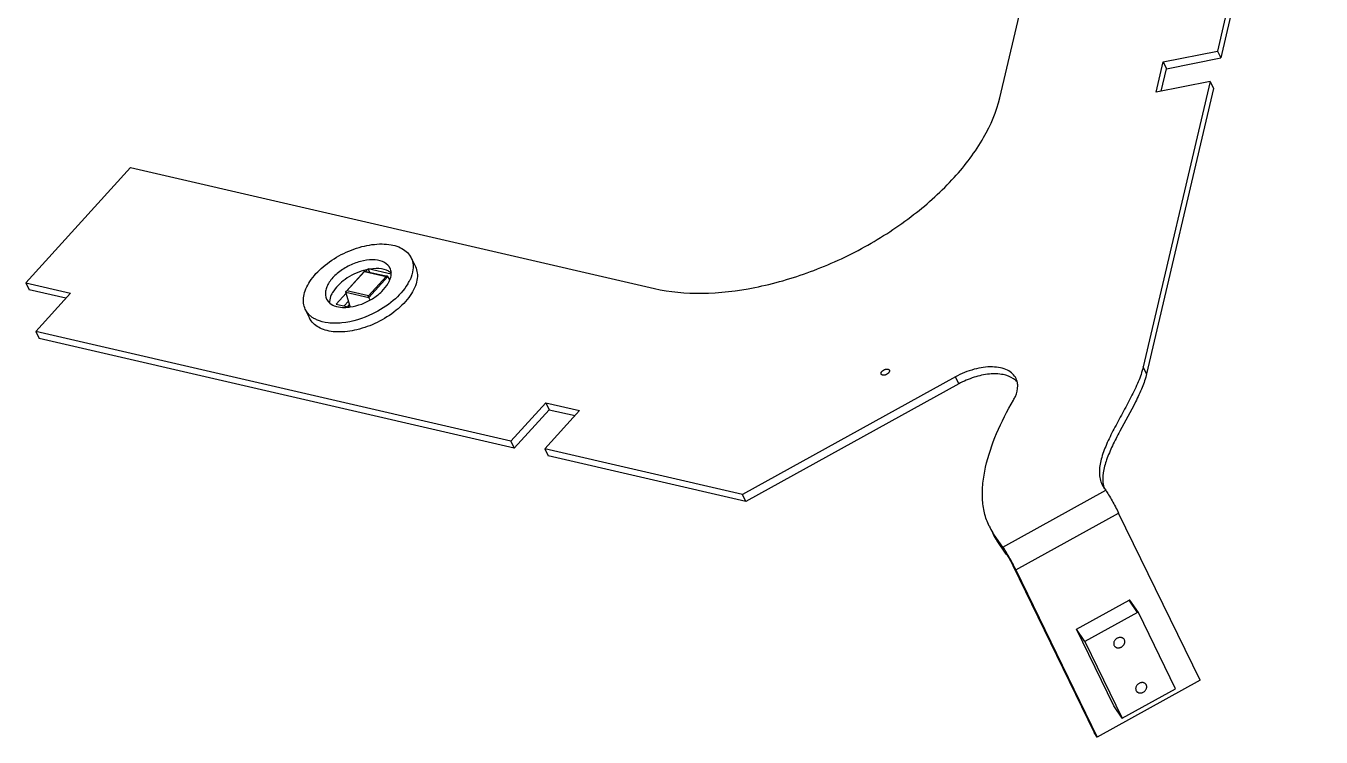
# Model space of a CAD drawing. Header units: millimetres. Extents: x 0 to 594, y 0 to 420.
# Drawn here: x 483.9 to 538.9, y 125.4 to 155.6 of the extents above; entities that cross this region are included whole.
import ezdxf

# ---------------------------------------------------------------- set-up
doc = ezdxf.new("R2010")
doc.units = ezdxf.units.MM
doc.header["$LTSCALE"] = 32.67
doc.layers.get('0').update_dxf_attribs({"linetype": 'CONTINUOUS'})
doc.layers.add('02___PRT_ALL_AXES', color=7, linetype='CONTINUOUS')

msp = doc.modelspace()

# ---------------------------------------------------------------- linework, layer by layer
at = {"color": 7, "linetype": 'CONTINUOUS'}
for p, q in [((538.764, 172.64), (534.501, 154.492)), ((538.909, 172.344), (534.645, 154.196)), ((525.259, 152.508), (529.594, 170.959)), ((532.2, 154.036), (534.501, 154.492)), ((532.344, 153.741), (534.645, 154.196)), ((534.501, 154.492), (534.645, 154.196)), ((531.896, 152.74), (532.2, 154.036)), ((532.12, 152.784), (532.344, 153.741)), ((532.2, 154.036), (532.344, 153.741)), ((534.196, 153.195), (531.351, 141.085)), ((534.196, 153.195), (531.896, 152.74)), ((534.196, 153.195), (534.34, 152.9)), ((534.34, 152.9), (531.495, 140.789)), ((483.888, 144.655), (488.335, 149.547)), ((488.335, 149.547), (510.589, 144.413)), ((497.486, 144.286), (498.273, 145.153)), ((497.525, 144.31), (498.273, 145.135)), ((498.273, 145.135), (499.185, 144.925)), ((498.275, 145.153), (499.242, 144.93)), ((498.426, 145.25), (498.327, 145.141)), ((499.403, 145.023), (498.426, 145.25)), ((499.185, 144.925), (498.436, 144.1)), ((498.498, 145.102), (498.446, 145.209)), ((498.459, 144.025), (499.267, 144.915)), ((499.338, 144.811), (499.267, 144.915)), ((483.888, 144.655), (484.032, 144.359)), ((483.888, 144.655), (485.784, 144.218)), ((485.587, 144.001), (484.032, 144.359)), ((485.784, 144.218), (484.304, 142.587)), ((497.487, 144.217), (497.062, 143.75)), ((497.476, 144.252), (498.459, 144.025)), ((497.666, 143.647), (497.476, 144.252)), ((498.436, 144.1), (497.525, 144.31)), ((497.062, 143.75), (497.578, 143.631)), ((497.593, 143.879), (497.403, 143.671)), ((497.56, 143.638), (497.641, 143.726)), ((497.566, 143.633), (497.643, 143.718)), ((497.672, 143.645), (497.666, 143.647)), ((498.508, 143.919), (498.459, 144.025)), ((484.304, 142.587), (484.448, 142.291)), ((504.489, 137.93), (484.304, 142.587)), ((504.633, 137.634), (484.448, 142.291)), ((531.495, 140.789), (531.351, 141.085)), ((523.373, 140.656), (514.323, 135.662)), ((523.517, 140.36), (514.467, 135.366)), ((523.517, 140.36), (523.373, 140.656)), ((504.489, 137.93), (505.969, 139.561)), ((504.633, 137.634), (506.113, 139.265)), ((507.411, 139.229), (505.931, 137.598)), ((505.969, 139.561), (507.411, 139.229)), ((505.969, 139.561), (506.113, 139.265)), ((506.113, 139.265), (507.214, 139.012)), ((504.489, 137.93), (504.633, 137.634)), ((514.323, 135.662), (505.931, 137.598)), ((505.931, 137.598), (506.075, 137.302)), ((514.467, 135.366), (506.075, 137.302)), ((529.606, 136.081), (529.693, 135.936)), ((529.693, 135.936), (529.759, 135.842)), ((514.467, 135.366), (514.323, 135.662)), ((525.393, 133.432), (529.759, 135.842)), ((525.943, 132.465), (530.309, 134.874)), ((533.768, 127.776), (530.309, 134.874)), ((525.393, 133.432), (524.999, 133.997)), ((525.143, 133.701), (524.999, 133.997)), ((525.537, 133.137), (525.143, 133.701)), ((525.812, 132.653), (529.271, 125.554)), ((525.943, 132.465), (529.402, 125.366)), ((528.513, 129.942), (530.753, 131.178)), ((530.784, 131.172), (530.753, 131.178)), ((531.114, 130.661), (530.753, 131.178)), ((531.145, 130.654), (530.784, 131.172)), ((531.114, 130.661), (528.874, 129.425)), ((531.145, 130.654), (531.114, 130.661)), ((532.721, 127.42), (531.145, 130.654)), ((528.874, 129.425), (528.513, 129.942)), ((530.098, 126.689), (528.513, 129.942)), ((528.874, 129.425), (530.459, 126.171)), ((533.768, 127.776), (529.402, 125.366)), ((530.459, 126.171), (532.721, 127.42)), ((530.459, 126.171), (530.098, 126.689)), ((529.402, 125.366), (529.271, 125.554))]:
    msp.add_line(p, q, dxfattribs=at)
for centre, radius, start, end in [((530.862, 136.297), 1.225, 190.1938, 190.9299), ((530.794, 136.282), 1.156, 190.8718, 198.787), ((526.996, 135.389), 2.435, 205.9555, 213.6661), ((527.179, 135.113), 2.479, 205.9753, 207.1497), ((526.961, 135.367), 2.393, 213.6954, 214.9213), ((527.129, 135.086), 2.422, 207.1348, 214.8968)]:
    msp.add_arc(centre, radius, start, end, dxfattribs=at)
for points, knots in [([(510.589, 144.413), (511.244, 144.262), (512.684, 144.14), (514.927, 144.402), (517.262, 145.076), (519.535, 146.12), (521.599, 147.463), (523.322, 149.022), (524.593, 150.696), (525.121, 151.917), (525.259, 152.508)], [0, 0, 0, 0, 0.111795, 0.237863, 0.373993, 0.514346, 0.652496, 0.782324, 0.898962, 1, 1, 1, 1]), ([(498.274, 145.153), (498.273, 145.152), (498.272, 145.15), (498.272, 145.148), (498.272, 145.147)], [0, 0, 0, 0, 0.391765, 1, 1, 1, 1]), ([(498.272, 145.147), (498.272, 145.146), (498.272, 145.142), (498.273, 145.138), (498.273, 145.135)], [0, 0, 0, 0, 0.208225, 1, 1, 1, 1]), ([(498.275, 145.153), (498.275, 145.154), (498.274, 145.154), (498.274, 145.153), (498.274, 145.153)], [0, 0, 0, 0, 0.507364, 1, 1, 1, 1]), ([(499.242, 144.93), (499.233, 144.932), (499.213, 144.933), (499.194, 144.928), (499.185, 144.925)], [0, 0, 0, 0, 0.497088, 1, 1, 1, 1]), ([(499.267, 144.915), (499.264, 144.919), (499.257, 144.926), (499.247, 144.929), (499.242, 144.93)], [0, 0, 0, 0, 0.480292, 1, 1, 1, 1]), ([(497.476, 144.252), (497.475, 144.255), (497.474, 144.261), (497.476, 144.27), (497.48, 144.278), (497.484, 144.283), (497.486, 144.286)], [0, 0, 0, 0, 0.238435, 0.482295, 0.736097, 1, 1, 1, 1]), ([(497.486, 144.286), (497.491, 144.291), (497.503, 144.301), (497.517, 144.307), (497.525, 144.31)], [0, 0, 0, 0, 0.489494, 1, 1, 1, 1]), ([(498.459, 144.025), (498.456, 144.032), (498.451, 144.046), (498.444, 144.065), (498.44, 144.084), (498.437, 144.095), (498.436, 144.1)], [0, 0, 0, 0, 0.282585, 0.561993, 0.804133, 1, 1, 1, 1]), ([(520.225, 140.765), (520.222, 140.769), (520.217, 140.778), (520.213, 140.793), (520.213, 140.809), (520.216, 140.826), (520.222, 140.844), (520.232, 140.862), (520.244, 140.879), (520.26, 140.897), (520.277, 140.913), (520.297, 140.929), (520.319, 140.943), (520.342, 140.956), (520.366, 140.967), (520.39, 140.976), (520.415, 140.982), (520.439, 140.987), (520.462, 140.989), (520.484, 140.989), (520.505, 140.986), (520.523, 140.981), (520.54, 140.973), (520.553, 140.964), (520.56, 140.956), (520.563, 140.952)], [0, 0, 0, 0, 0.030971, 0.062366, 0.095261, 0.130462, 0.168693, 0.210106, 0.254646, 0.302073, 0.352107, 0.404228, 0.457752, 0.512013, 0.566341, 0.620087, 0.672544, 0.723101, 0.77132, 0.816766, 0.859152, 0.898297, 0.934526, 0.968189, 1, 1, 1, 1]), ([(520.563, 140.952), (520.566, 140.947), (520.571, 140.938), (520.575, 140.923), (520.575, 140.907), (520.572, 140.89), (520.566, 140.872), (520.556, 140.855), (520.544, 140.837), (520.528, 140.82), (520.511, 140.803), (520.491, 140.788), (520.469, 140.773), (520.446, 140.761), (520.422, 140.75), (520.398, 140.741), (520.373, 140.734), (520.349, 140.73), (520.326, 140.728), (520.303, 140.728), (520.283, 140.731), (520.265, 140.736), (520.248, 140.743), (520.235, 140.753), (520.228, 140.761), (520.225, 140.765)], [0, 0, 0, 0, 0.030971, 0.062366, 0.095261, 0.130462, 0.168693, 0.210106, 0.254646, 0.302073, 0.352107, 0.404228, 0.457752, 0.512013, 0.566341, 0.620087, 0.672544, 0.723101, 0.77132, 0.816766, 0.859152, 0.898297, 0.934526, 0.968189, 1, 1, 1, 1]), ([(525.951, 140.588), (525.914, 140.663), (525.808, 140.805), (525.575, 140.96), (525.281, 141.056), (524.804, 141.106), (524.138, 141.005), (523.625, 140.795), (523.373, 140.656)], [0, 0, 0, 0, 0.08886, 0.184955, 0.29307, 0.414921, 0.694049, 1, 1, 1, 1]), ([(531.351, 141.085), (531.301, 140.869), (531.145, 140.429), (530.832, 139.78), (530.471, 139.118), (530.109, 138.456), (529.789, 137.811), (529.557, 137.196), (529.473, 136.694), (529.512, 136.326), (529.569, 136.159), (529.607, 136.081)], [0, 0, 0, 0, 0.122479, 0.25716, 0.398543, 0.539928, 0.674541, 0.796621, 0.9034, 0.952251, 1, 1, 1, 1]), ([(525.847, 140.575), (525.715, 140.666), (525.369, 140.789), (524.786, 140.797), (524.145, 140.657), (523.723, 140.474), (523.517, 140.36)], [0, 0, 0, 0, 0.197942, 0.437346, 0.710673, 1, 1, 1, 1]), ([(525.993, 140.445), (525.983, 140.457), (525.938, 140.504), (525.888, 140.546), (525.847, 140.575)], [0, 0, 0, 0, 0.244471, 1, 1, 1, 1]), ([(526.022, 140.287), (526.021, 140.314), (526.014, 140.417), (525.984, 140.519), (525.951, 140.588)], [0, 0, 0, 0, 0.257775, 1, 1, 1, 1]), ([(531.495, 140.789), (531.449, 140.59), (531.309, 140.185), (530.926, 139.37), (530.467, 138.565), (530.044, 137.751), (529.792, 137.167), (529.636, 136.613), (529.626, 136.246), (529.656, 136.08)], [0, 0, 0, 0, 0.11972, 0.25083, 0.528334, 0.663429, 0.788891, 0.901032, 1, 1, 1, 1]), ([(525.839, 139.671), (525.869, 139.722), (525.968, 139.913), (526.025, 140.131), (526.022, 140.287)], [0, 0, 0, 0, 0.275746, 1, 1, 1, 1]), ([(524.807, 134.323), (524.721, 134.5), (524.587, 134.885), (524.508, 135.504), (524.532, 136.161), (524.692, 137.097), (525.102, 138.296), (525.571, 139.214), (525.839, 139.671)], [0, 0, 0, 0, 0.104996, 0.214324, 0.330135, 0.453104, 0.718124, 1, 1, 1, 1]), ([(529.759, 135.842), (529.802, 135.78), (529.894, 135.635), (530.082, 135.314), (530.222, 135.053), (530.309, 134.874)], [0, 0, 0, 0, 0.202138, 0.462937, 1, 1, 1, 1]), ([(525.943, 132.465), (525.856, 132.644), (525.716, 132.905), (525.528, 133.225), (525.436, 133.371), (525.393, 133.432)], [0, 0, 0, 0, 0.537063, 0.797862, 1, 1, 1, 1]), ([(525.537, 133.137), (525.586, 133.066), (525.68, 132.906), (525.768, 132.742), (525.812, 132.653)], [0, 0, 0, 0, 0.462878, 1, 1, 1, 1]), ([(530.244, 129.56), (530.229, 129.551), (530.199, 129.532), (530.161, 129.495), (530.131, 129.453), (530.109, 129.408), (530.098, 129.361), (530.097, 129.314), (530.107, 129.27), (530.121, 129.244), (530.129, 129.232)], [0, 0, 0, 0, 0.136087, 0.271373, 0.403985, 0.532412, 0.655781, 0.774068, 0.888205, 1, 1, 1, 1]), ([(530.539, 129.518), (530.532, 129.528), (530.515, 129.547), (530.485, 129.57), (530.449, 129.586), (530.41, 129.595), (530.369, 129.597), (530.326, 129.592), (530.284, 129.58), (530.257, 129.567), (530.244, 129.56)], [0, 0, 0, 0, 0.113493, 0.228726, 0.347146, 0.469698, 0.59673, 0.728011, 0.862801, 1, 1, 1, 1]), ([(530.424, 129.19), (530.44, 129.199), (530.469, 129.219), (530.507, 129.255), (530.537, 129.297), (530.559, 129.342), (530.57, 129.389), (530.571, 129.436), (530.561, 129.48), (530.547, 129.506), (530.539, 129.518)], [0, 0, 0, 0, 0.136087, 0.271373, 0.403985, 0.532412, 0.655781, 0.774068, 0.888205, 1, 1, 1, 1]), ([(530.129, 129.232), (530.136, 129.222), (530.153, 129.203), (530.183, 129.181), (530.219, 129.165), (530.258, 129.155), (530.299, 129.153), (530.342, 129.159), (530.384, 129.171), (530.411, 129.183), (530.424, 129.19)], [0, 0, 0, 0, 0.113493, 0.228726, 0.347146, 0.469698, 0.59673, 0.728011, 0.862801, 1, 1, 1, 1]), ([(531.472, 127.603), (531.465, 127.613), (531.449, 127.632), (531.418, 127.654), (531.383, 127.67), (531.344, 127.679), (531.302, 127.681), (531.26, 127.676), (531.217, 127.664), (531.19, 127.652), (531.177, 127.645)], [0, 0, 0, 0, 0.113493, 0.228726, 0.347146, 0.469698, 0.59673, 0.728011, 0.862801, 1, 1, 1, 1]), ([(531.177, 127.645), (531.162, 127.636), (531.132, 127.616), (531.094, 127.58), (531.064, 127.538), (531.043, 127.493), (531.031, 127.446), (531.03, 127.399), (531.04, 127.355), (531.054, 127.329), (531.062, 127.317)], [0, 0, 0, 0, 0.136087, 0.271373, 0.403985, 0.532412, 0.655781, 0.774068, 0.888205, 1, 1, 1, 1]), ([(531.062, 127.317), (531.07, 127.307), (531.086, 127.288), (531.117, 127.265), (531.152, 127.249), (531.191, 127.24), (531.233, 127.238), (531.275, 127.243), (531.318, 127.255), (531.344, 127.268), (531.357, 127.275)], [0, 0, 0, 0, 0.113493, 0.228726, 0.347146, 0.469698, 0.59673, 0.728011, 0.862801, 1, 1, 1, 1]), ([(531.357, 127.275), (531.373, 127.283), (531.402, 127.303), (531.44, 127.34), (531.471, 127.382), (531.492, 127.427), (531.504, 127.474), (531.504, 127.521), (531.494, 127.565), (531.481, 127.591), (531.472, 127.603)], [0, 0, 0, 0, 0.136087, 0.271373, 0.403985, 0.532412, 0.655781, 0.774068, 0.888205, 1, 1, 1, 1])]:
    msp.add_open_spline(points, degree=3, knots=knots, dxfattribs=at)
at = {"layer": '02___PRT_ALL_AXES', "color": 7, "linetype": 'CONTINUOUS'}
for p, q in [((500.189, 145.822), (500.254, 145.709)), ((499.354, 145.272), (499.316, 145.34)), ((500.253, 145.713), (500.433, 145.343)), ((496.657, 143.963), (496.696, 143.895)), ((495.823, 143.413), (495.758, 143.526)), ((495.814, 143.409), (495.939, 143.153)), ((496.003, 143.043), (495.938, 143.156))]:
    msp.add_line(p, q, dxfattribs=at)
for centre, radius, start, end in [((498.572, 145.083), 0.837, 341.2622, 346.5999), ((499.022, 144.62), 0.591, 47.5938, 53.2862), ((498.402, 145.627), 1.991, 328.9896, 333.442), ((498.571, 145.541), 1.801, 333.4888, 335.1632), ((497.392, 143.82), 0.605, 177.1928, 179.9583), ((496.65, 144.043), 1.044, 230.6573, 237.5086)]:
    msp.add_arc(centre, radius, start, end, dxfattribs=at)
for points, knots in [([(495.757, 143.526), (495.718, 143.608), (495.665, 143.793), (495.677, 144.094), (495.775, 144.409), (496.022, 144.856), (496.516, 145.379), (497.274, 145.878), (498.128, 146.212), (498.857, 146.323), (499.387, 146.28), (499.807, 146.167), (500.078, 145.981), (500.189, 145.822)], [0, 0, 0, 0, 0.04466, 0.092471, 0.145558, 0.204931, 0.341051, 0.492865, 0.646388, 0.78712, 0.849351, 0.905266, 1, 1, 1, 1]), ([(499.316, 145.34), (499.249, 145.435), (499.021, 145.592), (498.584, 145.65), (498.08, 145.575), (497.567, 145.374), (497.112, 145.075), (496.816, 144.761), (496.668, 144.493), (496.592, 144.254), (496.608, 144.064), (496.656, 143.963)], [0, 0, 0, 0, 0.094864, 0.212674, 0.353605, 0.507359, 0.659418, 0.795779, 0.855244, 0.90845, 1, 1, 1, 1]), ([(499.208, 145.186), (499.068, 145.24), (498.732, 145.282), (498.405, 145.225), (498.232, 145.176)], [0, 0, 0, 0, 0.455246, 1, 1, 1, 1]), ([(500.435, 145.34), (500.475, 145.255), (500.529, 145.063), (500.512, 144.752), (500.405, 144.427), (500.139, 143.968), (499.616, 143.435), (499.095, 143.109), (498.807, 142.969)], [0, 0, 0, 0, 0.090005, 0.186696, 0.294501, 0.415399, 0.692572, 1, 1, 1, 1]), ([(499.404, 145.015), (499.405, 145.038), (499.405, 145.126), (499.383, 145.214), (499.355, 145.272)], [0, 0, 0, 0, 0.260639, 1, 1, 1, 1]), ([(500.338, 145.347), (500.339, 145.302), (500.328, 145.108), (500.268, 144.92), (500.206, 144.785)], [0, 0, 0, 0, 0.232761, 1, 1, 1, 1]), ([(500.255, 145.71), (500.268, 145.682), (500.315, 145.567), (500.336, 145.441), (500.338, 145.347)], [0, 0, 0, 0, 0.245202, 1, 1, 1, 1]), ([(498.232, 145.176), (497.953, 145.097), (497.45, 144.855), (497.04, 144.46), (496.912, 144.236)], [0, 0, 0, 0, 0.528358, 1, 1, 1, 1]), ([(499.375, 145.094), (499.363, 145.103), (499.31, 145.139), (499.253, 145.168), (499.208, 145.186)], [0, 0, 0, 0, 0.240236, 1, 1, 1, 1]), ([(499.28, 144.63), (499.289, 144.645), (499.321, 144.705), (499.348, 144.767), (499.364, 144.815)], [0, 0, 0, 0, 0.26024, 1, 1, 1, 1]), ([(496.912, 144.236), (496.893, 144.203), (496.831, 144.083), (496.792, 143.949), (496.787, 143.85)], [0, 0, 0, 0, 0.272785, 1, 1, 1, 1]), ([(497.659, 143.625), (497.995, 143.672), (498.483, 143.861), (499.004, 144.257), (499.207, 144.502), (499.28, 144.63)], [0, 0, 0, 0, 0.519025, 0.774295, 1, 1, 1, 1]), ([(500.108, 144.602), (499.948, 144.335), (499.49, 143.839), (498.924, 143.481), (498.608, 143.329)], [0, 0, 0, 0, 0.469401, 1, 1, 1, 1]), ([(496.696, 143.895), (496.712, 143.872), (496.79, 143.778), (496.898, 143.714), (496.984, 143.68)], [0, 0, 0, 0, 0.234612, 1, 1, 1, 1]), ([(496.984, 143.68), (497.016, 143.667), (497.16, 143.621), (497.312, 143.607), (497.428, 143.608)], [0, 0, 0, 0, 0.230228, 1, 1, 1, 1]), ([(497.428, 143.608), (497.447, 143.608), (497.524, 143.61), (497.601, 143.617), (497.659, 143.625)], [0, 0, 0, 0, 0.243204, 1, 1, 1, 1]), ([(495.988, 143.236), (495.972, 143.249), (495.911, 143.302), (495.857, 143.364), (495.823, 143.413)], [0, 0, 0, 0, 0.256306, 1, 1, 1, 1]), ([(498.608, 143.329), (498.203, 143.135), (497.57, 142.936), (496.751, 142.925), (496.389, 143.013), (496.235, 143.083)], [0, 0, 0, 0, 0.550923, 0.792394, 1, 1, 1, 1]), ([(498.807, 142.969), (498.534, 142.836), (497.986, 142.635), (497.282, 142.542), (496.773, 142.592), (496.37, 142.707), (496.11, 142.89), (496.003, 143.043)], [0, 0, 0, 0, 0.303475, 0.580076, 0.702329, 0.812416, 1, 1, 1, 1])]:
    msp.add_open_spline(points, degree=3, knots=knots, dxfattribs=at)
for points in [[(499.386, 144.889), (499.396, 144.931), (499.402, 144.973), (499.404, 145.015)], [(496.235, 143.083), (496.185, 143.107), (496.136, 143.133), (496.089, 143.163)]]:
    msp.add_open_spline(points, degree=3, dxfattribs=at)

doc.saveas('drawing.dxf')
